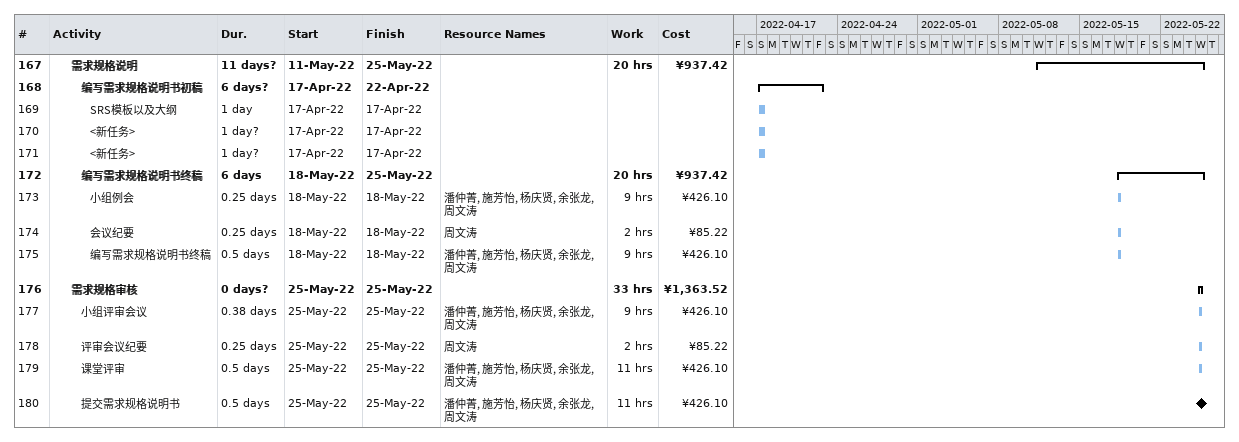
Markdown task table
| ID | Level | Task | Duration | Start | Finish | Resources | Work (h) | Cost (¥) |
|---|---|---|---|---|---|---|---|---|
| 167 | 3 | **需求规格说明** | 11d? | 2022-05-11 | 2022-05-25 |  | 20 | 937.42 |
| 168 | 4 | **编写需求规格说明书初稿** | 6d? | 2022-04-17 | 2022-04-22 |  |  |  |
| 169 | 5 | SRS模板以及大纲 | 1d | 2022-04-17 | 2022-04-17 |  |  |  |
| 170 | 5 | <新任务> | 1d? | 2022-04-17 | 2022-04-17 |  |  |  |
| 171 | 5 | <新任务> | 1d? | 2022-04-17 | 2022-04-17 |  |  |  |
| 172 | 4 | **编写需求规格说明书终稿** | 6d | 2022-05-18 | 2022-05-25 |  | 20 | 937.42 |
| 173 | 5 | 小组例会 | 0.25d | 2022-05-18 | 2022-05-18 | 潘仲菁, 施芳怡, 杨庆贤, 余张龙, 周文涛 | 9 | 426.10 |
| 174 | 5 | 会议纪要 | 0.25d | 2022-05-18 | 2022-05-18 | 周文涛 | 2 | 85.22 |
| 175 | 5 | 编写需求规格说明书终稿 | 0.5d | 2022-05-18 | 2022-05-18 | 潘仲菁, 施芳怡, 杨庆贤, 余张龙, 周文涛 | 9 | 426.10 |
| 176 | 3 | **需求规格审核** | 0d? | 2022-05-25 | 2022-05-25 |  | 33 | 1363.52 |
| 177 | 4 | 小组评审会议 | 0.38d | 2022-05-25 | 2022-05-25 | 潘仲菁, 施芳怡, 杨庆贤, 余张龙, 周文涛 | 9 | 426.10 |
| 178 | 4 | 评审会议纪要 | 0.25d | 2022-05-25 | 2022-05-25 | 周文涛 | 2 | 85.22 |
| 179 | 4 | 课堂评审 | 0.5d | 2022-05-25 | 2022-05-25 | 潘仲菁, 施芳怡, 杨庆贤, 余张龙, 周文涛 | 11 | 426.10 |
| 180 | 4 | 提交需求规格说明书 | 0.5d | 2022-05-25 | 2022-05-25 | 潘仲菁, 施芳怡, 杨庆贤, 余张龙, 周文涛 | 11 | 426.10 |
